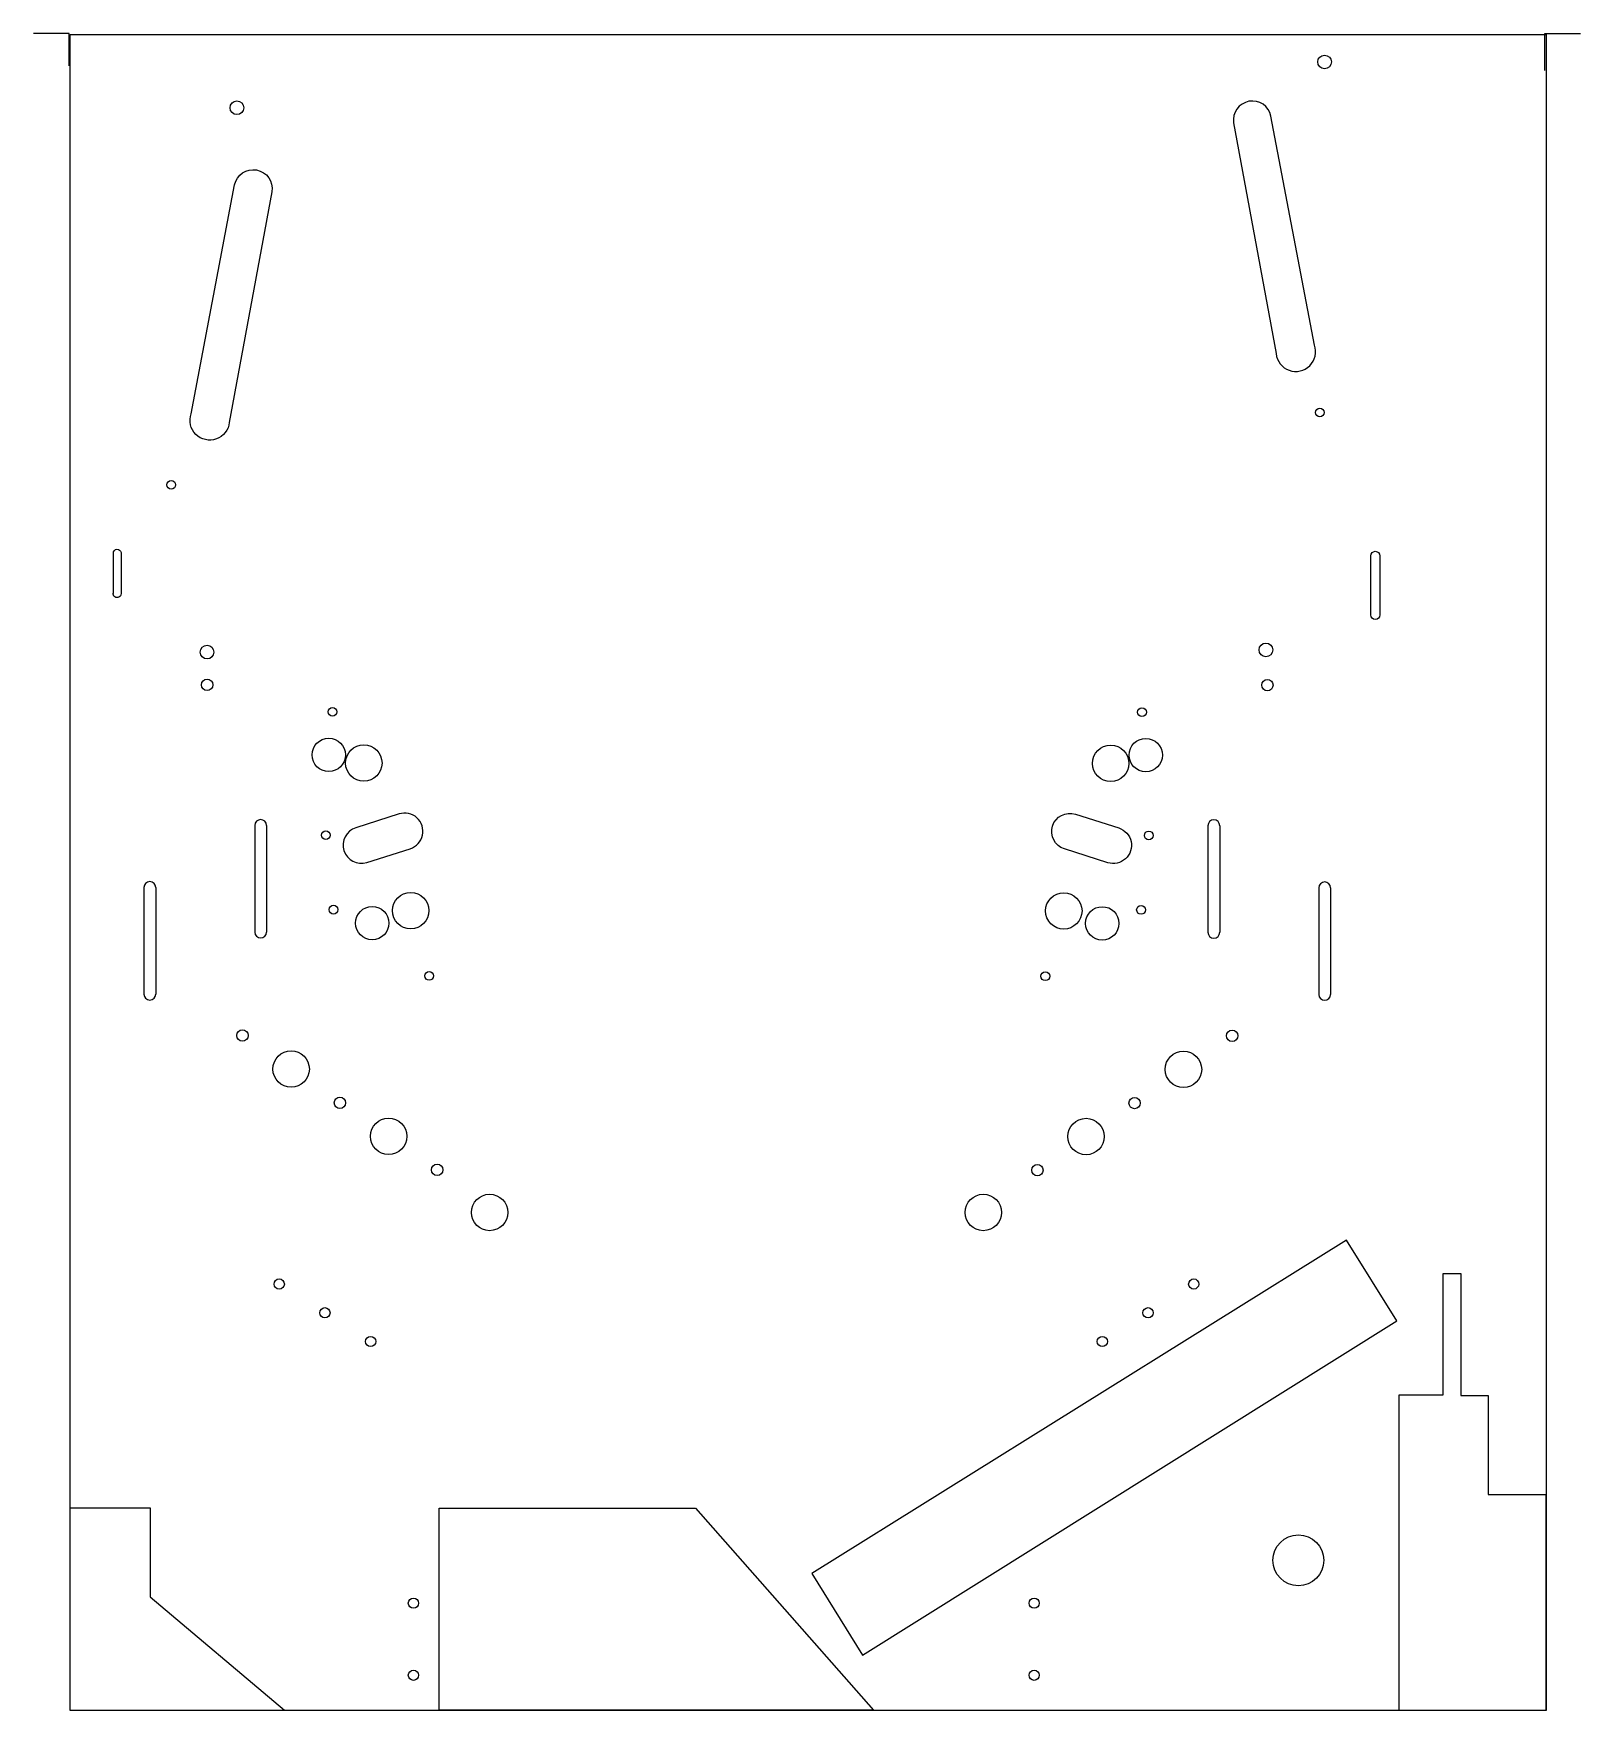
# Model space of a CAD drawing. Header units: inches. Extents: x -0.5 to 20.7, y 0 to 23.
import ezdxf

# ---------------------------------------------------------------- set-up
doc = ezdxf.new("R2010")
doc.units = ezdxf.units.IN
doc.header["$MEASUREMENT"] = 0
doc.layers.add('Playfield Border', color=7, linetype='Continuous')
doc.layers.add('Posts', color=7, linetype='Continuous')

msp = doc.modelspace()

# ---------------------------------------------------------------- linework, layer by layer
at = {"color": 3}
for p, q in [((2.533, 12.132), (2.533, 10.67)), ((2.696, 12.132), (2.696, 10.67)), ((15.612, 12.128), (15.612, 10.666)), ((15.774, 12.128), (15.774, 10.666)), ((1.012, 11.28), (1.012, 9.818)), ((1.175, 11.28), (1.175, 9.818)), ((17.133, 11.276), (17.133, 9.814)), ((17.296, 11.276), (17.296, 9.814))]:
    msp.add_line(p, q, dxfattribs=at)
for points in [[(-0.015, 22.559), (-0.015, 23.001), (-0.502, 23.001)], [(20.237, 22.492), (20.237, 23.001), (20.724, 23.001)]]:
    msp.add_lwpolyline(points)
for points in [[(17.072, 18.726), (16.476, 21.866, 0.983111), (15.965, 21.774), (16.548, 18.608, 1.13414), (17.072, 18.726)], [(1.661, 17.783), (2.257, 20.924, -0.983111), (2.768, 20.831), (2.184, 17.665, -1.13414), (1.661, 17.783)], [(0.593, 15.314), (0.593, 15.87, -0.926031), (0.699, 15.879), (0.699, 15.314, -1.073069), (0.589, 15.322)], [(17.846, 15.022), (17.846, 15.833, -1), (17.97, 15.833), (17.97, 15.022, -1), (17.846, 15.022)]]:
    msp.add_lwpolyline(points, format="xyb", dxfattribs=at)
for points in [[(4.071, 11.625), (4.665, 11.814, 1), (4.514, 12.291), (3.919, 12.101, 1)], [(14.237, 11.621), (13.642, 11.81, -1), (13.794, 12.287), (14.388, 12.098, -1)]]:
    msp.add_lwpolyline(points, format="xyb", close=True, dxfattribs=at)
msp.add_lwpolyline([(18.206, 5.332), (17.512, 6.442), (10.176, 1.865), (10.871, 0.746)], close=True, dxfattribs=at)
for centre, radius in [((17.148, 17.801), 0.06), ((1.387, 16.807), 0.06), ((1.879, 14.062), 0.0781), ((16.428, 14.059), 0.0781), ((3.6, 13.691), 0.06), ((14.707, 13.687), 0.06), ((3.548, 13.101), 0.229), ((4.029, 12.989), 0.25), ((14.278, 12.985), 0.25), ((14.759, 13.098), 0.229), ((3.508, 12), 0.06), ((14.8, 11.996), 0.06), ((4.673, 10.964), 0.25), ((13.634, 10.96), 0.25), ((3.613, 10.977), 0.06), ((4.145, 10.792), 0.229), ((14.162, 10.789), 0.229), ((14.694, 10.973), 0.06), ((4.926, 10.067), 0.06), ((13.381, 10.063), 0.06), ((2.364, 9.25), 0.0781), ((15.944, 9.246), 0.0781), ((3.032, 8.789), 0.25), ((15.276, 8.785), 0.25), ((3.702, 8.326), 0.0781), ((14.606, 8.323), 0.0781), ((4.369, 7.866), 0.25), ((13.939, 7.863), 0.25), ((5.036, 7.406), 0.0781), ((13.272, 7.402), 0.0781), ((5.756, 6.821), 0.25), ((12.53, 6.821), 0.25), ((2.869, 5.839), 0.07), ((15.417, 5.839), 0.07), ((3.496, 5.445), 0.07), ((14.79, 5.445), 0.07), ((4.123, 5.051), 0.07), ((14.163, 5.051), 0.07), ((16.853, 2.047), 0.349), ((4.71, 1.458), 0.07), ((13.228, 1.458), 0.07), ((4.71, 0.469), 0.07), ((13.228, 0.469), 0.07)]:
    msp.add_circle(centre, radius, dxfattribs=at)
for centre, start, end in [((2.614, 12.132), 0, 180), ((15.693, 12.128), 0, 180), ((1.093, 11.28), 0, 180), ((17.214, 11.276), 0, 180), ((2.614, 10.67), 180, 0), ((15.693, 10.666), 180, 0), ((1.093, 9.818), 180, 0), ((17.214, 9.814), 180, 0)]:
    msp.add_arc(centre, 0.0814, start, end, dxfattribs=at)
at = {"layer": 'Playfield Border'}
msp.add_lwpolyline([(0.002, -0.014), (0.002, 22.986), (20.252, 22.986), (20.252, -0.014)], close=True, dxfattribs=at)
for points in [[(18.234, -0.014), (18.234, 4.318), (18.842, 4.318), (18.842, 5.984), (19.083, 5.984), (19.083, 4.309), (19.458, 4.309), (19.458, 2.952), (20.249, 2.952), (20.249, -0.014), (18.234, -0.014)], [(0.002, -0.014), (0.002, 2.769), (1.099, 2.769), (1.099, 1.548), (2.943, -0.008), (0.002, -0.014)], [(5.064, -0.009), (5.064, 2.763), (8.582, 2.763), (11.021, -0.009), (5.064, -0.009)]]:
    msp.add_lwpolyline(points, dxfattribs=at)
at = {"layer": 'Posts', "color": 1}
for centre in [(17.212, 22.611), (2.288, 21.982), (1.878, 14.512), (16.407, 14.542)]:
    msp.add_circle(centre, 0.0935, dxfattribs=at)

doc.saveas('drawing.dxf')
